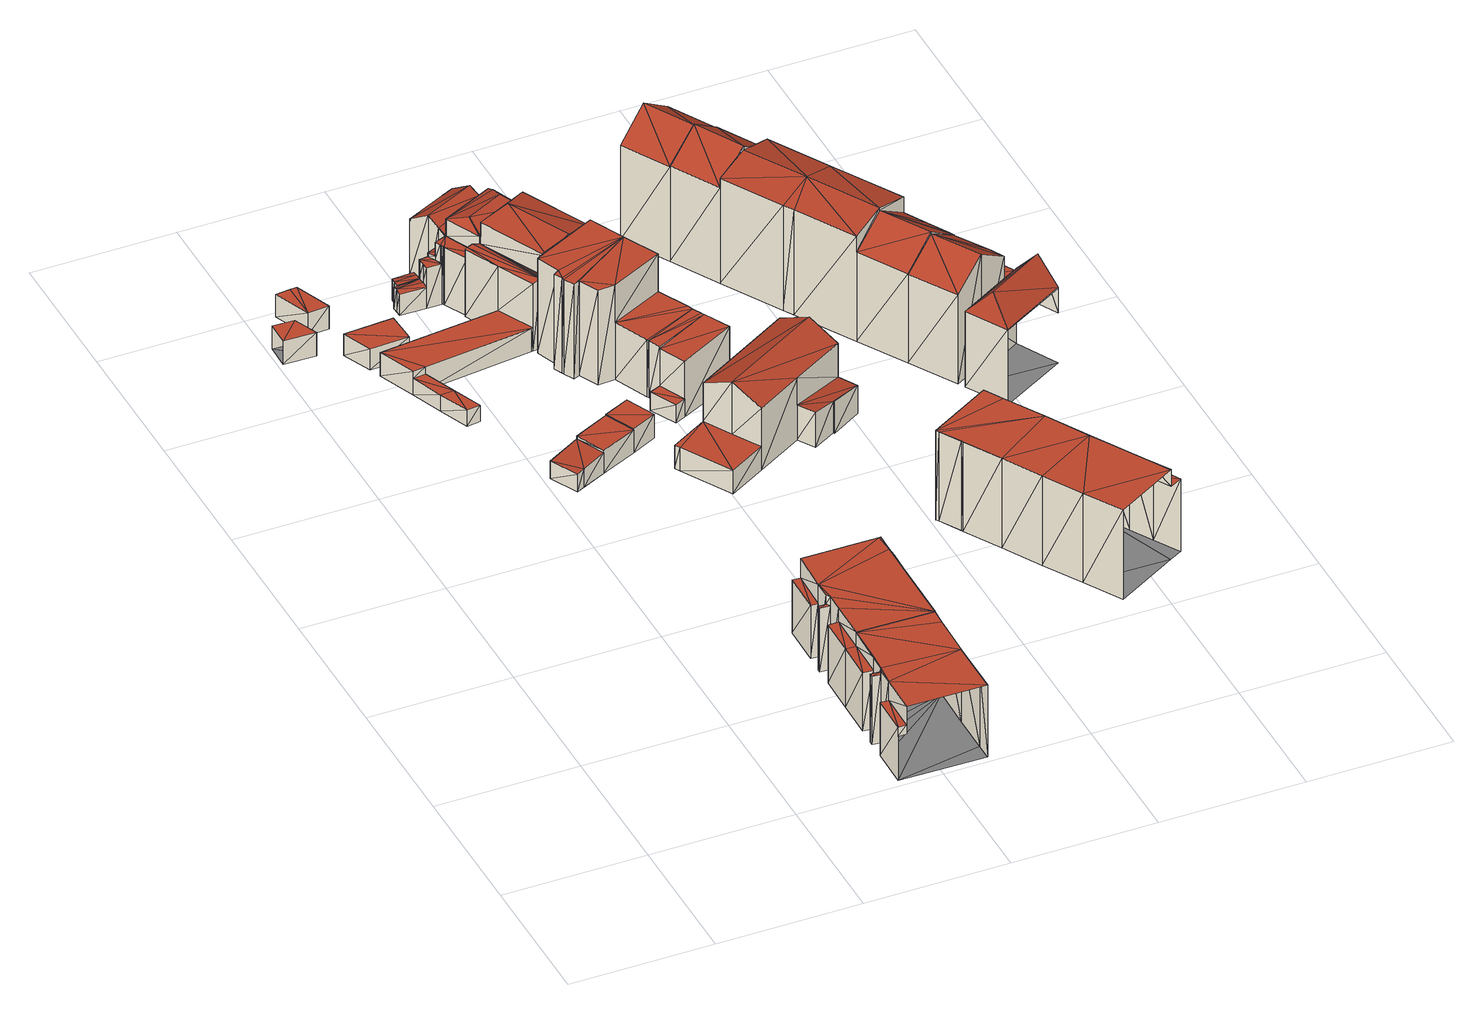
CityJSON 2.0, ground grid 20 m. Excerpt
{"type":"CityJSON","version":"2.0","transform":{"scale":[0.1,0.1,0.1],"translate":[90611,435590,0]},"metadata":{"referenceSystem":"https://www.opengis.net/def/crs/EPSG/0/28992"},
"CityObjects":{
"building1":{"type":"Building","attributes":{"TerrainHeight":1.66,"bron_tex":"UltraCAM-X 10cm juni 2008","voll_tex":"complete","bron_geo":"Lidar 15-30 punten - nov. 2008","status":"1"},"geometry":[{"type":"MultiSurface","lod":"2","boundaries":[[[0,1,2]],[[2,3,0]],[[4,5,6]],[[6,7,4]],[[7,6,1]],[[1,0,7]],[[4,7,0]],[[0,3,4]],[[5,4,3]],[[3,2,5]]],"semantics":{"surfaces":[{"type":"RoofSurface"},{"type":"GroundSurface"},{"type":"WallSurface"}],"values":[0,0,1,1,2,2,2,2,2,2]}}]},
"building2":{"type":"Building","attributes":{"TerrainHeight":2.25,"bron_tex":"UltraCAM-X 10cm juni 2008","voll_tex":"complete","bron_geo":"Lidar 15-30 punten - nov. 2008","status":"1"},"geometry":[{"type":"MultiSurface","lod":"2","boundaries":[[[8,9,10]],[[10,11,12]],[[12,13,8]],[[8,10,12]],[[14,15,16]],[[16,17,18]],[[18,19,14]],[[14,16,18]],[[20,21,11]],[[11,10,20]],[[17,16,10]],[[10,9,17]],[[18,17,9]],[[9,8,18]],[[19,18,8]],[[8,13,19]],[[14,19,13]],[[13,12,14]],[[15,14,12]],[[12,11,15]]],"semantics":{"surfaces":[{"type":"RoofSurface"},{"type":"GroundSurface"},{"type":"WallSurface"}],"values":[0,0,0,0,1,1,1,1,2,2,2,2,2,2,2,2,2,2,2,2]}}]},
"building3":{"type":"Building","attributes":{"TerrainHeight":2.05,"bron_tex":"UltraCAM-X 10cm juni 2008","voll_tex":"complete","bron_geo":"Lidar 15-30 punten - nov. 2008","status":"1"},"geometry":[{"type":"MultiSurface","lod":"2","boundaries":[[[22,23,24]],[[24,25,22]],[[26,27,28]],[[28,29,26]],[[29,28,23]],[[23,22,29]],[[27,26,25]],[[25,24,27]]],"semantics":{"surfaces":[{"type":"RoofSurface"},{"type":"GroundSurface"},{"type":"WallSurface"}],"values":[0,0,1,1,2,2,2,2]}}]},
"building4":{"type":"Building","attributes":{"TerrainHeight":2.59,"bron_tex":"UltraCAM-X 10cm juni 2008","voll_tex":"complete","bron_geo":"Lidar 15-30 punten - nov. 2008","status":"1"},"geometry":[{"type":"MultiSurface","lod":"2","boundaries":[[[30,31,32]],[[32,33,30]],[[34,35,36]],[[36,37,38]],[[39,40,41]],[[41,42,43]],[[43,44,34]],[[34,36,38]],[[38,39,41]],[[43,34,38]],[[38,41,43]],[[45,46,47]],[[47,48,45]],[[49,50,51]],[[51,52,49]],[[53,54,55]],[[55,56,57]],[[57,58,59]],[[59,60,61]],[[61,62,63]],[[64,65,66]],[[53,55,57]],[[57,59,61]],[[64,66,67]],[[67,53,57]],[[57,61,63]],[[63,64,67]],[[67,57,63]],[[62,61,32]],[[32,31,62]],[[63,62,31]],[[31,30,63]],[[68,69,33]],[[33,32,68]],[[30,33,35]],[[35,34,30]],[[64,63,34]],[[34,44,64]],[[45,48,44]],[[44,43,45]],[[53,67,43]],[[43,42,53]],[[49,52,42]],[[42,41,49]],[[57,56,40]],[[40,39,57]],[[58,57,39]],[[39,38,58]],[[59,58,38]],[[38,37,59]],[[60,59,37]],[[37,36,60]],[[66,65,47]],[[47,46,66]],[[67,66,46]],[[46,45,67]],[[65,64,48]],[[48,47,65]],[[55,54,51]],[[51,50,55]],[[54,53,52]],[[52,51,54]]],"semantics":{"surfaces":[{"type":"RoofSurface"},{"type":"GroundSurface"},{"type":"WallSurface"}],"values":[0,0,0,0,0,0,0,0,0,0,0,0,0,0,0,1,1,1,1,1,1,1,1,1,1,1,1,1,2,2,2,2,2,2,2,2,2,2,2,2,2,2,2,2,2,2,2,2,2,2,2,2,2,2,2,2,2,2,2,2,2,2]}}]},
"building5":{"type":"Building","attributes":{"TerrainHeight":2.06,"bron_tex":"UltraCAM-X 10cm juni 2008","voll_tex":"complete","bron_geo":"Lidar 15-30 punten - nov. 2008","status":"1"},"geometry":[{"type":"MultiSurface","lod":"2","boundaries":[[[70,71,22]],[[22,25,70]],[[72,73,26]],[[26,29,72]],[[72,29,22]],[[22,71,72]],[[73,72,71]],[[71,70,73]],[[26,73,70]],[[70,25,26]]],"semantics":{"surfaces":[{"type":"RoofSurface"},{"type":"GroundSurface"},{"type":"WallSurface"}],"values":[0,0,1,1,2,2,2,2,2,2]}}]},
"building6":{"type":"Building","attributes":{"TerrainHeight":2.14,"bron_tex":"UltraCAM-X 10cm juni 2008","voll_tex":"complete","bron_geo":"Lidar 15-30 punten - nov. 2008","status":"1"},"geometry":[{"type":"MultiSurface","lod":"2","boundaries":[[[74,75,76]],[[76,77,74]],[[78,79,80]],[[80,81,78]],[[81,80,76]],[[76,75,81]],[[78,81,75]],[[75,74,78]],[[79,78,74]],[[74,77,79]],[[80,79,77]],[[77,76,80]]],"semantics":{"surfaces":[{"type":"RoofSurface"},{"type":"GroundSurface"},{"type":"WallSurface"}],"values":[0,0,1,1,2,2,2,2,2,2,2,2]}}]},
"building7":{"type":"Building","attributes":{"TerrainHeight":2.56,"bron_tex":"UltraCAM-X 10cm juni 2008","voll_tex":"complete","bron_geo":"Lidar 15-30 punten - nov. 2008","status":"1"},"geometry":[{"type":"MultiSurface","lod":"2","boundaries":[[[82,83,84]],[[84,85,86]],[[86,87,88]],[[88,89,90]],[[90,91,92]],[[92,93,94]],[[94,82,84]],[[84,86,88]],[[88,90,92]],[[92,94,84]],[[84,88,92]],[[95,96,97]],[[97,98,95]],[[99,100,101]],[[101,102,99]],[[103,104,50]],[[50,49,103]],[[105,106,107]],[[108,109,110]],[[110,111,112]],[[112,113,56]],[[56,55,114]],[[115,116,117]],[[105,107,108]],[[108,110,112]],[[56,114,118]],[[115,117,119]],[[119,105,108]],[[108,112,56]],[[56,118,115]],[[115,119,108]],[[108,56,115]],[[105,119,93]],[[93,92,105]],[[99,102,92]],[[92,91,99]],[[108,120,91]],[[91,90,108]],[[109,108,90]],[[90,89,109]],[[110,109,89]],[[89,88,110]],[[111,110,88]],[[88,87,111]],[[112,111,87]],[[87,86,112]],[[113,112,86]],[[86,85,113]],[[56,113,85]],[[85,84,56]],[[41,40,84]],[[84,83,41]],[[103,49,83]],[[83,82,103]],[[115,118,82]],[[82,94,115]],[[95,98,94]],[[94,93,95]],[[117,116,97]],[[97,96,117]],[[119,117,96]],[[96,95,119]],[[116,115,98]],[[98,97,116]],[[107,106,101]],[[101,100,107]],[[120,107,100]],[[100,99,120]],[[106,105,102]],[[102,101,106]],[[114,55,50]],[[50,104,114]],[[118,114,104]],[[104,103,118]]],"semantics":{"surfaces":[{"type":"RoofSurface"},{"type":"GroundSurface"},{"type":"WallSurface"}],"values":[0,0,0,0,0,0,0,0,0,0,0,0,0,0,0,0,0,1,1,1,1,1,1,1,1,1,1,1,1,1,1,1,2,2,2,2,2,2,2,2,2,2,2,2,2,2,2,2,2,2,2,2,2,2,2,2,2,2,2,2,2,2,2,2,2,2,2,2,2,2,2,2,2,2]}}]},
"building8":{"type":"Building","attributes":{"TerrainHeight":1.8,"bron_tex":"UltraCAM-X 10cm juni 2008","voll_tex":"complete","bron_geo":"Lidar 15-30 punten - nov. 2008","status":"1"},"geometry":[{"type":"MultiSurface","lod":"2","boundaries":[[[121,122,123]],[[123,124,121]],[[125,126,127]],[[127,128,129]],[[129,130,125]],[[125,127,129]],[[131,132,133]],[[133,134,131]],[[135,136,137]],[[137,138,139]],[[139,140,135]],[[135,137,139]],[[137,136,127]],[[127,126,137]],[[141,137,126]],[[126,125,141]],[[140,142,130]],[[130,129,140]],[[135,140,129]],[[129,128,135]],[[136,135,128]],[[128,127,136]],[[143,141,123]],[[123,122,143]],[[142,144,121]],[[121,124,142]],[[125,130,124]],[[124,123,125]],[[138,143,133]],[[133,132,138]],[[139,138,132]],[[132,131,139]],[[144,139,131]],[[131,134,144]],[[122,121,134]],[[134,133,122]]],"semantics":{"surfaces":[{"type":"RoofSurface"},{"type":"GroundSurface"},{"type":"WallSurface"}],"values":[0,0,0,0,0,0,0,0,1,1,1,1,2,2,2,2,2,2,2,2,2,2,2,2,2,2,2,2,2,2,2,2,2,2,2,2]}}]},
"building9":{"type":"Building","attributes":{"TerrainHeight":2.35,"bron_tex":"UltraCAM-X 10cm juni 2008","voll_tex":"complete","bron_geo":"Lidar 15-30 punten - nov. 2008","status":"1"},"geometry":[{"type":"MultiSurface","lod":"2","boundaries":[[[145,146,147]],[[147,148,145]],[[149,150,151]],[[151,152,149]],[[150,153,154]],[[154,151,150]],[[155,156,157]],[[157,158,159]],[[159,160,155]],[[155,157,159]],[[161,157,152]],[[152,151,161]],[[160,162,150]],[[150,149,160]],[[147,146,149]],[[149,152,147]],[[158,161,151]],[[151,154,158]],[[159,158,154]],[[154,153,159]],[[162,159,153]],[[153,150,162]]],"semantics":{"surfaces":[{"type":"RoofSurface"},{"type":"GroundSurface"},{"type":"WallSurface"}],"values":[0,0,0,0,0,0,1,1,1,1,2,2,2,2,2,2,2,2,2,2,2,2]}}]},
"building10":{"type":"Building","attributes":{"TerrainHeight":2.33,"bron_tex":"UltraCAM-X 10cm juni 2008","voll_tex":"complete","bron_geo":"Lidar 15-30 punten - nov. 2008","status":"1"},"geometry":[{"type":"MultiSurface","lod":"2","boundaries":[[[163,147,164]],[[164,165,166]],[[166,167,146]],[[163,164,166]],[[166,146,145]],[[145,163,166]],[[168,169,170]],[[170,171,172]],[[172,173,168]],[[168,170,172]],[[174,167,166]],[[166,175,174]],[[176,177,157]],[[155,160,178]],[[179,180,181]],[[181,182,176]],[[176,157,156]],[[155,178,179]],[[179,181,176]],[[176,156,155]],[[155,179,176]],[[157,177,164]],[[164,147,157]],[[147,163,148]],[[145,148,163]],[[176,183,166]],[[166,165,176]],[[177,176,165]],[[165,164,177]],[[178,160,170]],[[170,169,178]],[[184,181,172]],[[172,171,184]],[[146,167,185]],[[185,170,146]],[[167,174,171]],[[171,185,167]],[[182,184,174]],[[174,175,182]],[[183,182,175]],[[175,166,183]]],"semantics":{"surfaces":[{"type":"RoofSurface"},{"type":"GroundSurface"},{"type":"WallSurface"}],"values":[0,0,0,0,0,0,0,0,0,0,0,0,1,1,1,1,1,1,1,1,1,2,2,2,2,2,2,2,2,2,2,2,2,2,2,2,2,2,2,2,2]}}]},
"building11":{"type":"Building","attributes":{"TerrainHeight":2.11,"bron_tex":"UltraCAM-X 10cm juni 2008","voll_tex":"complete","bron_geo":"Lidar 15-30 punten - nov. 2008","status":"1"},"geometry":[{"type":"MultiSurface","lod":"2","boundaries":[[[186,187,188]],[[188,189,190]],[[191,192,193]],[[193,186,188]],[[188,190,191]],[[191,193,188]],[[194,195,196]],[[196,189,190]],[[190,197,194]],[[194,196,190]],[[198,199,200]],[[200,201,202]],[[202,203,204]],[[204,198,200]],[[200,202,204]],[[205,206,207]],[[207,208,205]],[[209,210,207]],[[207,208,209]],[[206,207,210]],[[211,212,213]],[[214,215,216]],[[216,217,218]],[[218,27,28]],[[219,220,211]],[[211,213,214]],[[216,218,28]],[[221,222,219]],[[219,211,214]],[[216,28,221]],[[221,219,214]],[[214,216,221]],[[223,224,189]],[[189,188,223]],[[225,223,188]],[[188,187,225]],[[222,226,193]],[[193,192,222]],[[192,191,222]],[[227,222,191]],[[191,190,227]],[[214,215,195]],[[195,196,214]],[[224,228,196]],[[196,189,224]],[[229,227,190]],[[190,197,229]],[[198,204,197]],[[197,194,198]],[[215,216,194]],[[194,195,215]],[[217,218,200]],[[200,199,217]],[[216,217,199]],[[199,198,216]],[[221,229,204]],[[204,203,221]],[[28,221,203]],[[203,202,28]],[[24,23,202]],[[202,201,24]],[[218,27,201]],[[201,200,218]],[[205,208,230]],[[230,226,205]],[[186,193,205]],[[205,206,186]],[[219,220,210]],[[210,209,219]],[[230,219,209]],[[209,208,230]],[[231,232,206]],[[206,210,231]]],"semantics":{"surfaces":[{"type":"RoofSurface"},{"type":"GroundSurface"},{"type":"WallSurface"}],"values":[0,0,0,0,0,0,0,0,0,0,0,0,0,0,0,0,0,0,0,0,1,1,1,1,1,1,1,1,1,1,1,1,2,2,2,2,2,2,2,2,2,2,2,2,2,2,2,2,2,2,2,2,2,2,2,2,2,2,2,2,2,2,2,2,2,2,2,2,2,2,2,2,2]}}]},
"building12":{"type":"Building","attributes":{"TerrainHeight":2.42,"bron_tex":"UltraCAM-X 10cm juni 2008","voll_tex":"complete","bron_geo":"Lidar 15-30 punten - nov. 2008","status":"1"},"geometry":[{"type":"MultiSurface","lod":"2","boundaries":[[[233,234,235]],[[235,236,233]],[[237,233,236]],[[238,239,240]],[[240,241,237]],[[237,236,238]],[[238,240,237]],[[242,243,244]],[[244,245,242]],[[246,247,248]],[[248,249,250]],[[250,251,252]],[[252,179,178]],[[246,248,250]],[[250,252,178]],[[178,246,250]],[[253,234,254]],[[235,255,256]],[[257,248,234]],[[234,233,257]],[[247,258,236]],[[236,235,247]],[[249,257,233]],[[233,237,249]],[[250,249,237]],[[237,241,250]],[[243,242,239]],[[239,238,243]],[[258,246,238]],[[238,236,258]],[[246,178,244]],[[244,243,246]],[[169,168,245]],[[245,244,169]]],"semantics":{"surfaces":[{"type":"RoofSurface"},{"type":"GroundSurface"},{"type":"WallSurface"}],"values":[0,0,0,0,0,0,0,0,0,1,1,1,1,1,1,1,2,2,2,2,2,2,2,2,2,2,2,2,2,2,2,2,2,2]}}]},
"building13":{"type":"Building","attributes":{"TerrainHeight":2.33,"bron_tex":"UltraCAM-X 10cm juni 2008","voll_tex":"complete","bron_geo":"Lidar 15-30 punten - nov. 2008","status":"1"},"geometry":[{"type":"MultiSurface","lod":"2","boundaries":[[[259,260,261]],[[261,262,263]],[[263,259,261]],[[264,265,266]],[[267,268,269]],[[270,228,223]],[[223,225,264]],[[264,266,267]],[[267,269,270]],[[270,223,264]],[[264,267,270]],[[231,263,262]],[[262,271,232]],[[232,231,262]],[[261,271,262]],[[263,231,259]],[[179,252,251]],[[251,250,272]],[[272,220,211]],[[212,213,214]],[[273,181,180]],[[180,179,251]],[[251,272,211]],[[212,214,274]],[[274,273,180]],[[251,211,212]],[[212,274,180]],[[180,251,212]],[[241,240,261]],[[261,260,241]],[[272,250,260]],[[260,259,272]],[[242,245,266]],[[266,265,242]],[[240,239,265]],[[265,264,240]],[[274,214,228]],[[228,270,274]],[[273,274,270]],[[270,269,273]],[[181,273,269]],[[269,268,181]],[[173,172,268]],[[268,267,173]],[[168,173,267]],[[267,266,168]],[[187,186,232]],[[232,271,187]],[[264,225,271]],[[271,261,264]],[[220,272,259]],[[259,231,220]]],"semantics":{"surfaces":[{"type":"RoofSurface"},{"type":"GroundSurface"},{"type":"WallSurface"}],"values":[0,0,0,0,0,0,0,0,0,0,0,0,0,0,0,0,1,1,1,1,1,1,1,1,1,1,1,1,2,2,2,2,2,2,2,2,2,2,2,2,2,2,2,2,2,2,2,2,2,2,2,2]}}]},
"building14":{"type":"Building","attributes":{"TerrainHeight":2.3,"bron_tex":"UltraCAM-X 10cm juni 2008","voll_tex":"complete","bron_geo":"Lidar 15-30 punten - nov. 2008","status":"1"},"geometry":[{"type":"MultiSurface","lod":"2","boundaries":[[[275,276,277]],[[278,279,280]],[[280,281,282]],[[282,275,277]],[[278,280,282]],[[282,277,278]],[[283,222,219]],[[219,284,285]],[[285,286,287]],[[288,283,219]],[[285,287,288]],[[288,219,285]],[[222,283,277]],[[277,276,222]],[[219,222,276]],[[276,275,219]],[[284,219,275]],[[275,282,284]],[[286,285,281]],[[281,280,286]],[[287,286,280]],[[280,279,287]],[[288,287,279]],[[279,278,288]],[[283,288,278]],[[278,277,283]]],"semantics":{"surfaces":[{"type":"RoofSurface"},{"type":"GroundSurface"},{"type":"WallSurface"}],"values":[0,0,0,0,0,0,1,1,1,1,1,1,2,2,2,2,2,2,2,2,2,2,2,2,2,2]}}]},
"building15":{"type":"Building","attributes":{"TerrainHeight":2.3,"bron_tex":"UltraCAM-X 10cm juni 2008","voll_tex":"complete","bron_geo":"Lidar 15-30 punten - nov. 2008","status":"1"},"geometry":[{"type":"MultiSurface","lod":"2","boundaries":[[[289,290,282]],[[282,281,291]],[[292,293,289]],[[282,291,292]],[[292,289,282]],[[294,285,284]],[[284,295,296]],[[296,297,298]],[[298,294,284]],[[284,296,298]],[[295,284,282]],[[282,290,295]],[[299,300,290]],[[290,289,299]],[[297,296,289]],[[289,293,297]],[[298,297,293]],[[293,292,298]],[[294,298,292]],[[292,291,294]],[[285,294,291]],[[291,281,285]]],"semantics":{"surfaces":[{"type":"RoofSurface"},{"type":"GroundSurface"},{"type":"WallSurface"}],"values":[0,0,0,0,0,1,1,1,1,1,2,2,2,2,2,2,2,2,2,2,2,2]}}]},
"building16":{"type":"Building","attributes":{"TerrainHeight":2.46,"bron_tex":"UltraCAM-X 10cm juni 2008","voll_tex":"complete","bron_geo":"Lidar 15-30 punten - nov. 2008","status":"1"},"geometry":[{"type":"MultiSurface","lod":"2","boundaries":[[[301,300,299]],[[302,303,304]],[[304,301,299]],[[299,302,304]],[[305,296,295]],[[295,306,307]],[[307,308,305]],[[305,295,307]],[[306,295,300]],[[300,301,306]],[[307,306,301]],[[301,304,307]],[[305,308,303]],[[303,302,305]],[[296,305,302]],[[302,299,296]]],"semantics":{"surfaces":[{"type":"RoofSurface"},{"type":"GroundSurface"},{"type":"WallSurface"}],"values":[0,0,0,0,1,1,1,1,2,2,2,2,2,2,2,2]}}]},
"building17":{"type":"Building","attributes":{"TerrainHeight":2.45,"bron_tex":"UltraCAM-X 10cm juni 2008","voll_tex":"complete","bron_geo":"Lidar 15-30 punten - nov. 2008","status":"1"},"geometry":[{"type":"MultiSurface","lod":"2","boundaries":[[[309,310,311]],[[311,312,309]],[[313,304,303]],[[303,314,315]],[[315,313,303]],[[316,317,318]],[[318,319,316]],[[320,308,307]],[[321,322,323]],[[323,324,320]],[[320,307,321]],[[321,323,320]],[[320,324,311]],[[311,310,320]],[[323,325,309]],[[309,312,323]],[[324,323,312]],[[312,311,324]],[[321,307,304]],[[304,313,321]],[[326,321,313]],[[313,315,326]],[[327,314,318]],[[308,320,314]],[[314,303,308]],[[327,317,315]],[[322,326,317]],[[317,316,322]],[[325,322,316]],[[316,319,325]],[[310,309,319]],[[319,318,310]]],"semantics":{"surfaces":[{"type":"RoofSurface"},{"type":"GroundSurface"},{"type":"WallSurface"}],"values":[0,0,0,0,0,0,0,1,1,1,1,1,2,2,2,2,2,2,2,2,2,2,2,2,2,2,2,2,2,2,2,2]}}]},
"building18":{"type":"Building","attributes":{"TerrainHeight":2.44,"bron_tex":"UltraCAM-X 10cm juni 2008","voll_tex":"complete","bron_geo":"Lidar 15-30 punten - nov. 2008","status":"1"},"geometry":[{"type":"MultiSurface","lod":"2","boundaries":[[[328,329,330]],[[330,331,332]],[[328,330,332]],[[328,332,333]],[[334,335,336]],[[336,337,338]],[[338,334,336]],[[339,340,341]],[[341,342,343]],[[343,339,341]],[[344,341,340]],[[340,345,344]],[[346,347,348]],[[348,349,350]],[[350,351,352]],[[352,353,354]],[[355,356,346]],[[346,348,350]],[[350,352,354]],[[354,355,346]],[[346,350,354]],[[350,349,333]],[[333,328,350]],[[351,350,328]],[[328,329,351]],[[352,351,329]],[[329,330,352]],[[353,352,330]],[[330,331,353]],[[354,353,331]],[[331,332,354]],[[349,357,340]],[[340,339,349]],[[343,339,333]],[[333,332,343]],[[355,354,343]],[[343,342,355]],[[358,335,342]],[[342,341,358]],[[348,359,344]],[[344,345,348]],[[357,348,345]],[[345,340,357]],[[336,358,341]],[[341,344,336]],[[359,347,337]],[[337,336,359]],[[356,355,335]],[[335,334,356]],[[346,356,334]],[[334,338,346]],[[347,346,338]],[[338,337,347]]],"semantics":{"surfaces":[{"type":"RoofSurface"},{"type":"GroundSurface"},{"type":"WallSurface"}],"values":[0,0,0,0,0,0,0,0,0,0,0,0,1,1,1,1,1,1,1,1,1,2,2,2,2,2,2,2,2,2,2,2,2,2,2,2,2,2,2,2,2,2,2,2,2,2,2,2,2,2,2,2,2]}}]},
"building19":{"type":"Building","attributes":{"TerrainHeight":2.69,"bron_tex":"UltraCAM-X 10cm juni 2008","voll_tex":"complete","bron_geo":"Lidar 15-30 punten - nov. 2008","status":"1"},"geometry":[{"type":"MultiSurface","lod":"2","boundaries":[[[360,361,362]],[[362,363,360]],[[364,365,366]],[[367,368,369]],[[370,371,372]],[[372,373,374]],[[374,364,366]],[[367,369,370]],[[370,372,374]],[[374,366,367]],[[367,370,374]],[[375,376,377]],[[377,378,375]],[[379,380,381]],[[381,382,383]],[[383,379,381]],[[384,385,386]],[[387,388,389]],[[390,391,392]],[[392,393,384]],[[384,386,387]],[[387,389,390]],[[390,392,384]],[[384,387,390]],[[383,382,362]],[[362,361,383]],[[394,395,361]],[[361,360,394]],[[377,376,360]],[[360,363,377]],[[396,386,366]],[[366,365,396]],[[382,381,365]],[[365,364,382]],[[363,362,364]],[[364,374,363]],[[378,377,374]],[[374,373,378]],[[390,391,371]],[[371,370,390]],[[389,390,370]],[[370,369,389]],[[388,389,369]],[[369,368,388]],[[387,388,368]],[[368,367,387]],[[386,387,367]],[[367,366,386]],[[393,394,376]],[[376,375,393]],[[385,396,381]],[[381,380,385]],[[384,385,380]],[[380,379,384]],[[395,384,379]],[[379,383,395]]],"semantics":{"surfaces":[{"type":"RoofSurface"},{"type":"GroundSurface"},{"type":"WallSurface"}],"values":[0,0,0,0,0,0,0,0,0,0,0,0,0,0,0,0,1,1,1,1,1,1,1,1,2,2,2,2,2,2,2,2,2,2,2,2,2,2,2,2,2,2,2,2,2,2,2,2,2,2,2,2,2,2,2,2]}}]},
"building20":{"type":"Building","attributes":{"TerrainHeight":2.68,"bron_tex":"UltraCAM-X 10cm juni 2008","voll_tex":"complete","bron_geo":"Lidar 15-30 punten - nov. 2008","status":"1"},"geometry":[{"type":"MultiSurface","lod":"2","boundaries":[[[397,373,372]],[[372,371,398]],[[398,399,400]],[[400,401,402]],[[402,397,372]],[[372,398,400]],[[400,402,372]],[[403,404,405]],[[405,406,403]],[[407,408,409]],[[409,410,407]],[[411,412,375]],[[375,378,411]],[[392,391,413]],[[413,414,415]],[[415,416,393]],[[393,392,413]],[[413,415,393]],[[411,378,373]],[[373,397,411]],[[406,405,397]],[[397,402,406]],[[410,409,402]],[[402,401,410]],[[413,414,399]],[[399,398,413]],[[391,413,398]],[[398,371,391]],[[412,411,405]],[[405,404,412]],[[417,418,404]],[[404,403,417]],[[409,408,403]],[[403,406,409]],[[407,408,417]],[[417,416,407]],[[418,393,375]],[[375,412,418]]],"semantics":{"surfaces":[{"type":"RoofSurface"},{"type":"GroundSurface"},{"type":"WallSurface"}],"values":[0,0,0,0,0,0,0,0,0,0,0,0,0,1,1,1,1,1,2,2,2,2,2,2,2,2,2,2,2,2,2,2,2,2,2,2,2,2]}}]},
"building21":{"type":"Building","attributes":{"TerrainHeight":0.25,"bron_tex":"UltraCAM-X 10cm juni 2008","voll_tex":"complete","bron_geo":"Lidar 15-30 punten - nov. 2008","status":"1"},"geometry":[{"type":"MultiSurface","lod":"2","boundaries":[[[419,420,421]],[[421,422,419]],[[420,423,424]],[[424,421,420]],[[425,426,427]],[[427,428,425]],[[425,428,424]],[[424,423,425]],[[427,426,419]],[[419,422,427]]],"semantics":{"surfaces":[{"type":"RoofSurface"},{"type":"GroundSurface"},{"type":"WallSurface"}],"values":[0,0,0,0,1,1,2,2,2,2]}}]},
"building22":{"type":"Building","attributes":{"TerrainHeight":0.2,"bron_tex":"UltraCAM-X 10cm juni 2008","voll_tex":"complete","bron_geo":"Lidar 15-30 punten - nov. 2008","status":"1"},"geometry":[{"type":"MultiSurface","lod":"2","boundaries":[[[429,430,431]],[[431,432,429]],[[430,433,434]],[[434,431,430]],[[435,436,426]],[[426,425,435]],[[420,419,432]],[[432,431,420]],[[430,437,438]],[[426,436,429]],[[429,432,426]],[[423,420,431]],[[431,434,423]],[[435,425,434]],[[434,433,435]],[[439,440,438]],[[440,430,438]]],"semantics":{"surfaces":[{"type":"RoofSurface"},{"type":"GroundSurface"},{"type":"WallSurface"}],"values":[0,0,0,0,1,1,2,2,2,2,2,2,2,2,2,2,2]}}]},
"building23":{"type":"Building","attributes":{"TerrainHeight":-0.03,"bron_tex":"UltraCAM-X 10cm juni 2008","voll_tex":"complete","bron_geo":"Lidar 15-30 punten - nov. 2008","status":"1"},"geometry":[{"type":"MultiSurface","lod":"2","boundaries":[[[441,442,443]],[[443,438,444]],[[444,441,443]],[[445,438,444]],[[444,446,445]],[[447,448,449]],[[449,450,447]],[[451,452,436]],[[436,435,453]],[[453,454,455]],[[455,451,436]],[[436,453,455]],[[439,443,433]],[[450,449,443]],[[443,442,450]],[[451,455,442]],[[442,441,451]],[[445,437,429]],[[436,452,446]],[[446,445,436]],[[453,435,449]],[[449,448,453]],[[454,453,448]],[[448,447,454]],[[455,454,447]],[[447,450,455]]],"semantics":{"surfaces":[{"type":"RoofSurface"},{"type":"GroundSurface"},{"type":"WallSurface"}],"values":[0,0,0,0,0,0,0,1,1,1,1,1,2,2,2,2,2,2,2,2,2,2,2,2,2,2]}}]},
"building24":{"type":"Building","attributes":{"TerrainHeight":-0.03,"bron_tex":"UltraCAM-X 10cm juni 2008","voll_tex":"complete","bron_geo":"Lidar 15-30 punten - nov. 2008","status":"1"},"geometry":[{"type":"MultiSurface","lod":"2","boundaries":[[[456,457,441]],[[441,444,456]],[[458,456,444]],[[444,446,459]],[[459,458,444]],[[460,461,452]],[[452,451,462]],[[462,460,452]],[[462,451,441]],[[441,457,462]],[[463,464,457]],[[457,456,463]],[[465,463,456]],[[456,458,465]],[[461,460,458]],[[458,459,461]],[[452,461,459]],[[459,446,452]]],"semantics":{"surfaces":[{"type":"RoofSurface"},{"type":"GroundSurface"},{"type":"WallSurface"}],"values":[0,0,0,0,0,1,1,1,2,2,2,2,2,2,2,2,2,2]}}]},
"building25":{"type":"Building","attributes":{"TerrainHeight":0.2,"bron_tex":"UltraCAM-X 10cm juni 2008","voll_tex":"complete","bron_geo":"Lidar 15-30 punten - nov. 2008","status":"1"},"geometry":[{"type":"MultiSurface","lod":"2","boundaries":[[[466,464,463]],[[463,467,468]],[[469,466,463]],[[463,468,469]],[[467,463,465]],[[465,470,467]],[[471,472,460]],[[460,462,473]],[[474,471,460]],[[460,473,474]],[[473,462,464]],[[464,466,473]],[[475,476,466]],[[466,469,475]],[[477,478,469]],[[469,468,477]],[[479,480,468]],[[468,467,479]],[[481,479,467]],[[467,470,481]],[[460,472,470]],[[470,465,460]]],"semantics":{"surfaces":[{"type":"RoofSurface"},{"type":"GroundSurface"},{"type":"WallSurface"}],"values":[0,0,0,0,0,0,1,1,1,1,2,2,2,2,2,2,2,2,2,2,2,2]}}]},
"building26":{"type":"Building","attributes":{"TerrainHeight":0.34,"bron_tex":"UltraCAM-X 10cm juni 2008","voll_tex":"complete","bron_geo":"Lidar 15-30 punten - nov. 2008","status":"1"},"geometry":[{"type":"MultiSurface","lod":"2","boundaries":[[[482,483,479]],[[479,481,482]],[[484,480,479]],[[479,483,485]],[[485,484,479]],[[486,487,488]],[[488,489,486]],[[490,491,472]],[[472,471,492]],[[492,493,494]],[[494,490,472]],[[472,492,494]],[[491,495,483]],[[483,482,491]],[[472,491,482]],[[482,481,472]],[[496,477,480]],[[480,484,496]],[[489,488,484]],[[484,485,489]],[[495,490,485]],[[485,483,495]],[[497,496,488]],[[488,487,497]],[[494,493,487]],[[487,486,494]],[[490,494,486]],[[486,489,490]]],"semantics":{"surfaces":[{"type":"RoofSurface"},{"type":"GroundSurface"},{"type":"WallSurface"}],"values":[0,0,0,0,0,0,0,1,1,1,1,1,2,2,2,2,2,2,2,2,2,2,2,2,2,2,2,2]}}]},
"building27":{"type":"Building","attributes":{"TerrainHeight":0.46,"bron_tex":"UltraCAM-X 10cm juni 2008","voll_tex":"complete","bron_geo":"Lidar 15-30 punten - nov. 2008","status":"1"},"geometry":[{"type":"MultiSurface","lod":"2","boundaries":[[[498,499,500]],[[501,502,500]],[[500,499,501]],[[502,503,498]],[[498,500,502]],[[504,505,506]],[[506,507,504]],[[506,505,499]],[[499,498,506]],[[508,509,502]],[[502,501,508]],[[510,511,501]],[[501,499,510]],[[507,506,498]],[[498,503,507]],[[509,512,503]],[[503,502,509]]],"semantics":{"surfaces":[{"type":"RoofSurface"},{"type":"GroundSurface"},{"type":"WallSurface"}],"values":[0,0,0,0,0,1,1,2,2,2,2,2,2,2,2,2,2]}}]},
"building28":{"type":"Building","attributes":{"TerrainHeight":0.38,"bron_tex":"UltraCAM-X 10cm juni 2008","voll_tex":"complete","bron_geo":"Lidar 15-30 punten - nov. 2008","status":"1"},"geometry":[{"type":"MultiSurface","lod":"2","boundaries":[[[513,514,476]],[[476,475,513]],[[515,474,473]],[[473,516,515]],[[516,473,476]],[[476,514,516]],[[515,516,514]],[[514,513,515]]],"semantics":{"surfaces":[{"type":"RoofSurface"},{"type":"GroundSurface"},{"type":"WallSurface"}],"values":[0,0,1,1,2,2,2,2]}}]},
"building29":{"type":"Building","attributes":{"TerrainHeight":0.38,"bron_tex":"UltraCAM-X 10cm juni 2008","voll_tex":"complete","bron_geo":"Lidar 15-30 punten - nov. 2008","status":"1"},"geometry":[{"type":"MultiSurface","lod":"2","boundaries":[[[517,518,478]],[[478,477,496]],[[496,497,517]],[[517,478,496]],[[471,474,515]],[[519,493,492]],[[492,471,515]],[[515,519,492]],[[513,475,478]],[[478,518,513]],[[519,515,518]],[[518,517,519]],[[493,519,517]],[[517,497,493]]],"semantics":{"surfaces":[{"type":"RoofSurface"},{"type":"GroundSurface"},{"type":"WallSurface"}],"values":[0,0,0,0,1,1,1,1,2,2,2,2,2,2]}}]},
"building30":{"type":"Building","attributes":{"TerrainHeight":-0.22,"bron_tex":"UltraCAM-X 10cm juni 2008","voll_tex":"complete","bron_geo":"Lidar 15-30 punten - nov. 2008","status":"1"},"geometry":[{"type":"MultiSurface","lod":"2","boundaries":[[[520,521,522]],[[522,523,520]],[[524,525,526]],[[526,527,524]],[[527,526,522]],[[522,521,527]],[[524,527,521]],[[521,520,524]],[[525,524,520]],[[520,523,525]],[[526,525,523]],[[523,522,526]]],"semantics":{"surfaces":[{"type":"RoofSurface"},{"type":"GroundSurface"},{"type":"WallSurface"}],"values":[0,0,1,1,2,2,2,2,2,2,2,2]}}]}
},
"vertices":[
[38,1133,36],[8,1134,36],[7,1100,36],[52,1099,36],[52,1099,0],[7,1100,0],[8,1134,0],[38,1133,0],
[69,1194,35],[68,1195,35],[59,1194,35],[39,1192,35],[60,1141,35],[89,1143,35],[60,1141,0],[39,1192,0],[59,1194,0],[68,1195,0],[69,1194,0],[89,1143,0],[59,1194,34],[39,1192,34],
[163,934,25],[145,979,25],[127,977,25],[144,933,25],[144,933,0],[127,977,0],[145,979,0],[163,934,0],
[356,66,82],[345,67,82],[344,11,82],[355,11,82],[356,66,111],[355,11,111],[464,9,111],[464,33,111],[465,89,111],[466,150,111],[467,172,111],[361,174,111],[360,120,111],[359,96,111],[356,90,111],[359,96,105],[345,97,105],[345,91,105],[356,90,105],[361,174,90],[347,174,90],[346,121,90],[360,120,90],[360,120,0],[346,121,0],[347,174,0],[467,172,0],[466,150,0],[465,89,0],[464,33,0],[464,9,0],[344,11,0],[345,67,0],[356,66,0],[356,90,0],[345,91,0],[345,97,0],[359,96,0],[344,11,68],[355,11,68],
[161,891,25],[180,893,25],[180,893,0],[161,891,0],
[154,1047,33],[152,1090,33],[83,1086,33],[100,1045,33],[154,1047,0],[100,1045,0],[83,1086,0],[152,1090,0],
[362,228,112],[361,174,112],[467,172,112],[467,195,112],[468,258,112],[469,298,112],[469,312,112],[469,338,112],[467,338,112],[361,339,112],[359,282,112],[359,258,112],[362,252,112],[359,258,98],[348,258,98],[348,253,98],[362,252,98],[361,339,82],[350,340,82],[349,283,82],[359,282,82],[362,228,90],[348,228,90],[359,282,0],[349,283,0],[350,340,0],[467,338,0],[469,338,0],[469,312,0],[469,298,0],[468,258,0],[467,195,0],[348,228,0],[362,252,0],[348,253,0],[348,258,0],[362,228,0],[359,258,0],[361,339,0],
[325,756,36],[306,797,36],[256,773,36],[274,733,36],[256,773,32],[215,753,27],[210,751,27],[229,712,27],[241,718,28],[274,733,32],[361,773,37],[342,814,37],[306,797,37],[325,756,37],[229,712,0],[210,751,0],[215,753,0],[342,814,0],[361,773,0],[241,718,0],[256,773,0],[274,733,0],[306,797,0],[325,756,0],
[212,1150,32],[215,1151,32],[184,1149,32],[186,1148,32],[215,1151,33],[214,1158,34],[184,1156,34],[184,1149,33],[214,1165,33],[184,1164,33],[212,1150,0],[186,1148,0],[184,1149,0],[184,1164,0],[214,1165,0],[215,1151,0],[184,1156,0],[214,1158,0],
[186,1148,33],[179,1148,32],[179,1147,33],[180,1141,34],[215,1140,34],[232,1142,62],[227,1152,62],[215,1151,62],[216,1131,62],[236,1131,62],[236,1135,62],[216,1131,32],[180,1132,32],[179,1147,0],[179,1148,0],[227,1152,0],[232,1142,0],[236,1135,0],[236,1131,0],[180,1132,0],[180,1141,0],[216,1131,0],[215,1140,62],
[274,1098,104],[273,1099,104],[272,1098,105],[262,1097,108],[310,998,108],[315,999,106],[315,999,107],[320,1001,104],[274,1047,104],[252,1096,104],[255,1096,106],[299,997,104],[274,1047,36],[273,1047,36],[106,1029,36],[127,977,36],[145,979,36],[297,997,36],[299,997,36],[320,1001,137],[274,1098,137],[315,1106,148],[357,1019,148],[394,1036,137],[347,1133,137],[274,1098,0],[273,1099,0],[272,1098,0],[255,1096,0],[252,1096,0],[274,1047,0],[273,1047,0],[106,1029,0],[394,1036,0],[347,1133,0],[297,997,0],[315,999,0],[272,1098,89],[262,1097,89],[273,1099,89],[320,1001,0],[310,998,0],[255,1096,89],[299,997,0],[357,1019,0],[347,1133,115],[274,1098,115],
[310,1210,106],[298,1236,87],[225,1201,87],[238,1175,106],[317,1197,97],[245,1160,95],[250,1150,88],[250,1149,87],[323,1184,87],[250,1150,68],[245,1160,68],[227,1152,68],[232,1142,68],[245,1160,0],[225,1201,0],[298,1236,0],[317,1197,0],[323,1184,0],[250,1149,0],[250,1150,0],[281,1228,87],[298,1236,82],[241,1209,87],[225,1201,83],[310,1210,0],[238,1175,0],
[326,1176,118],[323,1184,115],[250,1149,115],[272,1128,126],[325,1154,126],[250,1149,89],[250,1150,89],[232,1142,89],[236,1135,89],[236,1131,89],[238,1131,89],[239,1128,89],[273,1099,115],[326,1176,0],[238,1131,0],[239,1128,0],
[394,1036,146],[315,999,146],[302,991,146],[315,958,146],[307,953,146],[313,942,146],[314,939,146],[417,987,146],[302,991,0],[417,987,0],[314,939,0],[313,942,0],[307,953,0],[315,958,0],
[367,902,146],[441,938,146],[321,924,146],[330,928,146],[343,901,146],[321,924,0],[441,938,0],[367,902,0],[343,901,0],[330,928,0],[367,902,88],[441,938,88],
[462,896,88],[388,853,88],[389,852,88],[465,888,88],[388,853,0],[462,896,0],[465,888,0],[389,852,0],
[413,797,28],[396,834,28],[380,827,28],[398,790,28],[471,876,88],[396,834,88],[473,871,88],[491,835,89],[473,871,89],[396,834,86],[413,797,86],[396,834,0],[471,876,0],[491,835,0],[398,790,0],[380,827,0],[413,797,0],[473,871,0],[447,859,88],
[610,715,43],[567,690,49],[566,691,49],[534,673,54],[520,697,54],[595,741,43],[402,629,36],[454,659,36],[410,736,36],[358,706,36],[362,699,36],[595,741,95],[573,779,117],[432,697,117],[454,659,95],[520,697,95],[410,736,95],[551,818,95],[362,699,0],[358,706,0],[551,818,0],[595,741,0],[610,715,0],[567,690,0],[566,691,0],[534,673,0],[520,697,0],[454,659,0],[402,629,0],[573,779,0],[432,697,36],[410,736,0],
[759,458,118],[727,512,118],[710,502,118],[742,448,118],[710,502,138],[695,528,138],[607,477,138],[610,473,138],[627,444,138],[628,442,138],[658,391,138],[688,338,138],[775,389,138],[776,389,138],[742,448,138],[793,399,113],[759,458,113],[742,448,113],[776,389,113],[715,533,109],[712,538,109],[695,528,109],[710,502,109],[727,512,109],[715,533,0],[712,538,0],[607,477,0],[610,473,0],[627,444,0],[628,442,0],[658,391,0],[688,338,0],[775,389,0],[793,399,0],[759,458,0],[727,512,0],[695,528,0],
[799,349,138],[719,285,138],[750,233,138],[837,283,138],[838,284,138],[817,319,138],[834,329,115],[816,359,115],[799,349,115],[817,319,115],[855,293,112],[834,329,112],[817,319,112],[838,284,112],[799,349,113],[816,359,113],[719,285,0],[750,233,0],[837,283,0],[855,293,0],[834,329,0],[816,359,0],
[529,1094,146],[572,1118,181],[534,1184,181],[491,1159,146],[614,1143,146],[577,1208,146],[614,1143,0],[529,1094,0],[491,1159,0],[577,1208,0],
[566,1028,147],[609,1052,182],[572,1118,182],[529,1094,147],[652,1077,147],[614,1143,147],[652,1077,0],[566,1028,0],[598,1046,173],[609,1052,176],[620,1058,173],[609,1052,181],
[700,995,162],[670,1047,162],[652,1077,162],[657,970,176],[566,1028,162],[614,945,162],[689,1057,36],[672,1087,36],[652,1077,36],[670,1047,36],[700,995,0],[614,945,0],[672,1087,0],[689,1057,0],[670,1047,0],
[712,874,176],[756,899,162],[670,850,162],[622,931,162],[670,850,0],[622,931,0],[756,899,0],[712,874,172],[756,899,138],[670,850,138],
[774,869,137],[752,808,172],[794,832,138],[790,839,138],[709,783,138],[794,832,0],[709,783,0],[774,869,0],[790,839,0],[790,839,80],[774,869,80],[794,832,90],[790,839,90],[752,808,170],[794,832,137],[709,783,137],
[748,719,137],[790,743,170],[822,786,137],[832,767,137],[852,779,101],[842,797,101],[822,786,101],[832,767,101],[832,767,0],[748,719,0],[822,786,0],[842,797,0],[852,779,0],[790,743,0],[822,786,90],[842,797,90],
[753,710,116],[785,654,116],[781,688,153],[878,707,116],[863,735,153],[847,764,116],[878,707,0],[785,654,0],[753,710,0],[847,764,0],[878,707,77],[863,735,77],[785,654,115],[878,707,115],[847,764,77],
[810,850,80],[793,880,80],[810,850,0],[793,880,0],
[814,843,90],[810,850,90],[814,843,0],
[764,1153,27],[750,1179,27],[729,1167,27],[743,1141,27],[764,1153,0],[743,1141,0],[729,1167,0],[750,1179,0]
]}
